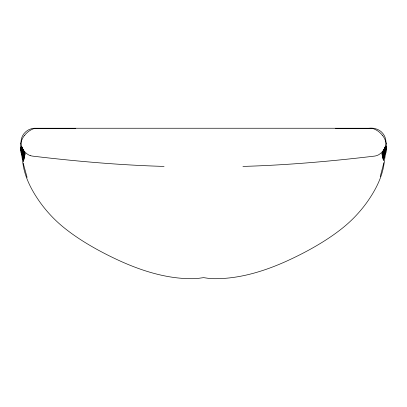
<?xml version="1.0" encoding="UTF-8"?>
<svg xmlns="http://www.w3.org/2000/svg" width="407" height="407" viewBox="0 0 407 407"><rect width="100%" height="100%" fill="white"/><g stroke="black" fill="none" stroke-linecap="round" stroke-linejoin="round"><path stroke-width="0.61" d="M386.401 147.899L383.369 160.45L386.329 147.7L383.191 159.697L386.253 147.507L383.018 158.954L386.182 147.314L382.845 158.211L386.106 147.125L382.672 157.494L386.039 146.937L382.509 156.776L385.968 146.754L382.336 156.059L385.897 146.566L382.173 155.342L385.826 146.383L382.01 154.635L385.76 146.199L381.842 153.932L385.688 146.016M380.235 176.582L383.893 162.708M242.938 166.412C286.62 165.161 330.184 161.376 373.565 156.212A13.024 13.024 0 0 0 378.21 155.006A15.054 15.054 0 0 0 381.756 152.259L382.051 151.994A14.087 14.087 0 0 0 385.892 140.883A14.062 14.062 0 0 0 382.784 133.354C379.466 129.146 373.819 127.584 368.65 128.251M368.62 128.251L34.229 128.246L31.517 128.653L28.47 129.869L26.16 131.405L24.217 133.354A14.062 14.062 0 0 0 21.093 140.883A14.087 14.087 0 0 0 24.929 152.015L25.234 152.274A14.113 14.113 0 0 0 30.474 155.739M75.758 128.302L34.168 128.597A3.159 3.159 0 0 0 33.649 128.704A19.75 19.75 0 0 0 24.435 135.587M335.531 128.307L368.666 128.429M368.691 128.429L372.832 128.597A3.159 3.159 0 0 1 373.55 128.77A20.035 20.035 0 0 1 382.595 135.562M164.062 166.412C120.38 165.161 76.816 161.376 33.435 156.212A14.306 14.306 0 0 1 30.505 155.657M21.469 146.194L25.188 153.999L21.398 146.383L25.025 154.726L21.322 146.566L24.863 155.454L21.25 146.749L24.695 156.191L21.174 146.937L24.532 156.934L21.098 147.125L24.359 157.672L21.022 147.314L24.196 158.415L20.945 147.502L24.023 159.183L20.874 147.695L23.855 159.951L20.798 147.889L23.682 160.724L20.716 148.087L23.504 161.513L20.64 148.285M23.158 163.054L27.081 177.391M382.641 135.531A19.923 19.923 0 0 1 386.228 143.432M386.172 143.447A20.009 20.009 0 0 1 385.312 154.757L384.228 162.357A65.71 65.71 0 0 1 382.605 170.889C379.66 182.107 373.926 192.379 367.307 201.821A132.458 132.458 0 0 1 354.665 217.023A128.734 128.734 0 0 1 344.342 226.582C333.45 235.567 321.469 243.137 309.106 249.923A335.526 335.526 0 0 1 284.203 262.205C261.762 272.069 237.479 279.182 212.79 278.688A53.795 53.795 0 0 1 206.283 278.027L204.243 277.727A7.789 7.789 0 0 0 203.129 277.696L200.717 278.022A53.795 53.795 0 0 1 194.21 278.683C169.521 279.192 145.238 272.064 122.802 262.205A335.526 335.526 0 0 1 97.894 249.918C85.531 243.142 73.55 235.567 62.658 226.582A128.734 128.734 0 0 1 47.731 212.011A132.458 132.458 0 0 1 39.698 201.816C33.074 192.379 27.34 182.107 24.395 170.889A65.71 65.71 0 0 1 22.777 162.357L21.688 154.752A20.009 20.009 0 0 1 20.828 143.447M20.772 143.432A19.923 19.923 0 0 1 24.359 135.531"/></g></svg>
